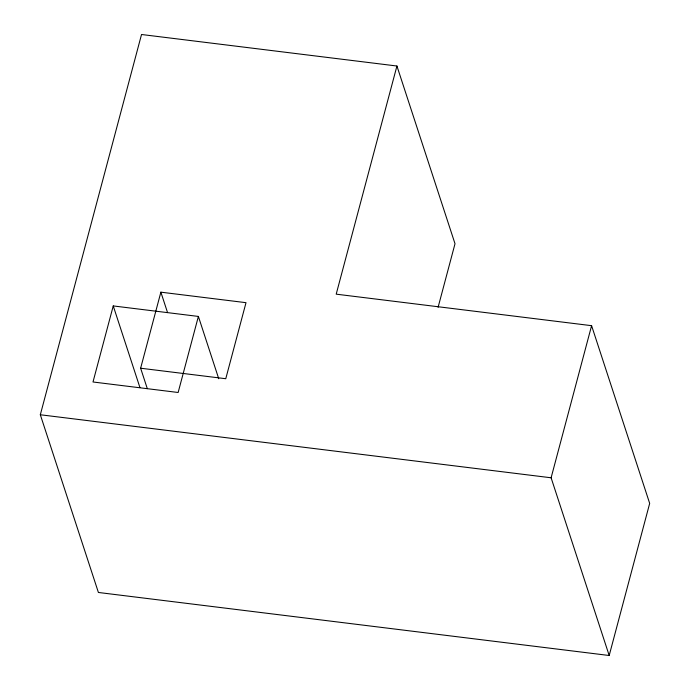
<?xml version="1.0" encoding="UTF-8"?>
<svg xmlns="http://www.w3.org/2000/svg" width="690" height="690" viewBox="0 0 690 690"><rect width="100%" height="100%" fill="white"/><g stroke="black" fill="none" stroke-linecap="round" stroke-linejoin="round"><path stroke-width="1.03" d="M396.931 66.016L336.203 294.164L591.597 325.68L649.678 503.398L609.192 655.5L98.403 592.468L40.322 414.759L141.528 34.5L396.931 66.016L455.012 243.734L438.098 307.283M113.246 305.929L93.003 381.984L178.141 392.489L198.384 316.434L113.246 305.929L139.958 387.642M140.631 368.219L160.874 292.172L246.011 302.677L225.768 378.724L140.631 368.219L147.306 388.651M609.192 655.5L551.112 477.782L591.597 325.68M40.322 414.759L551.112 477.782M198.384 316.434L218.747 378.741M160.874 292.172L167.549 312.596"/></g></svg>
